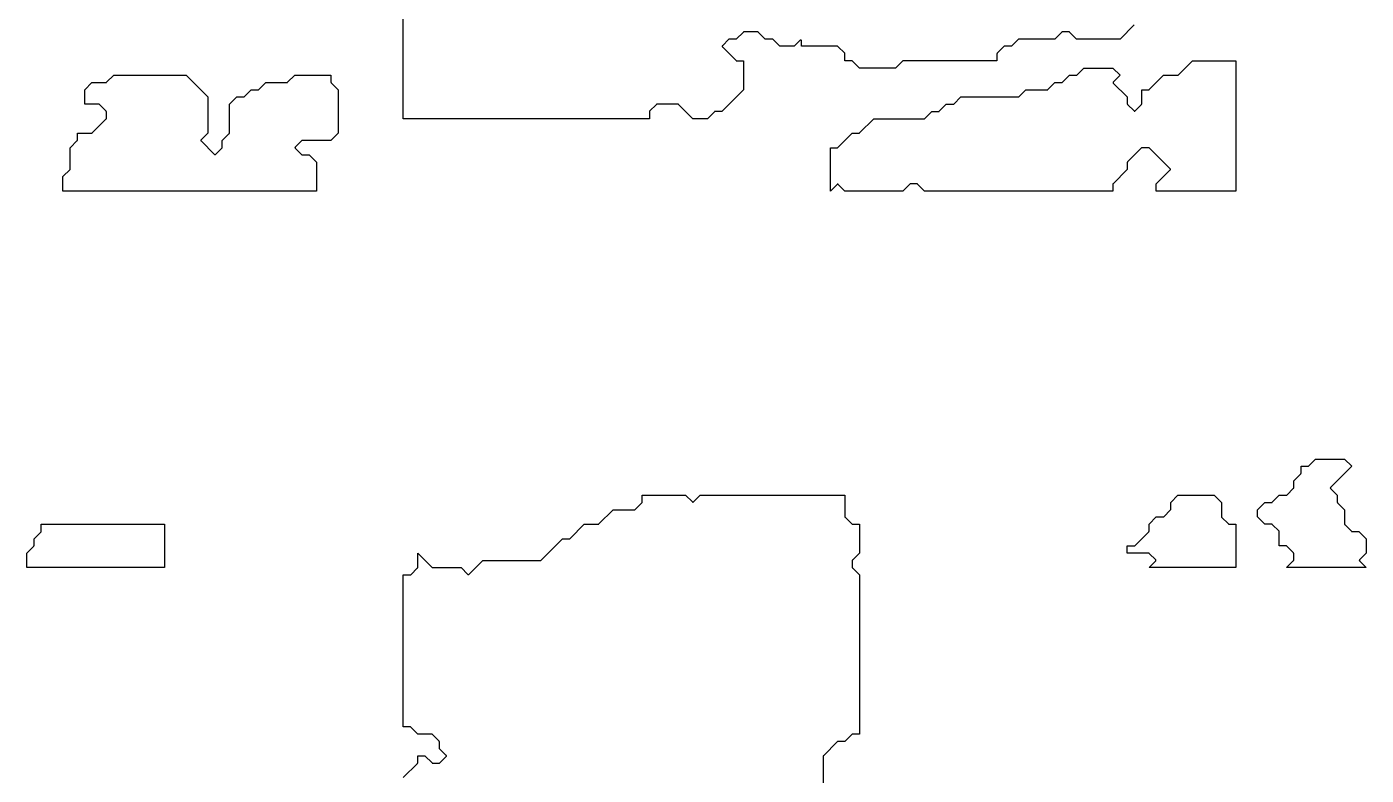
# Model space of a CAD drawing. Header units: metres. Extents: x 0 to 799, y 1 to 1100.
# Drawn here: x 0 to 185, y 176.3 to 279.7 of the extents above; entities that cross this region are included whole.
import ezdxf

# ---------------------------------------------------------------- set-up
doc = ezdxf.new("R2010")
doc.units = ezdxf.units.M
doc.layers.add('forest', color=7, linetype='Continuous')

msp = doc.modelspace()

# ---------------------------------------------------------------- linework, layer by layer
at = {"layer": 'forest', "color": 190}
for points in [[(152.97, 279.97), (151, 278), (151, 278), (151, 278), (145, 278), (145, 278), (145, 278), (144.03, 278.97), (144.02, 278.98), (144.01, 278.98), (144.01, 278.99), (144, 278.99), (143.99, 279), (143.98, 279), (143.97, 279), (143.96, 279), (143.04, 279), (143.03, 279), (143.02, 279), (143.01, 279), (143, 278.99), (142.99, 278.99), (142.99, 278.98), (142.98, 278.98), (142.97, 278.97), (142, 278), (142, 278), (142, 278), (137.04, 278), (137.03, 278), (137.02, 278), (137.01, 278), (137, 277.99), (136.99, 277.99), (136.99, 277.98), (136.98, 277.98), (136.97, 277.97), (136, 277), (136, 277), (136, 277), (135.04, 277), (135.03, 277), (135.02, 277), (135.01, 277), (135, 276.99), (134.99, 276.99), (134.99, 276.98), (134.98, 276.98), (134.97, 276.97), (134.03, 276.03), (134.02, 276.02), (134.02, 276.01), (134.01, 276.01), (134.01, 276), (134, 275.99), (134, 275.98), (134, 275.97), (134, 275.96), (134, 275), (134, 275), (134, 275), (121.04, 275), (121.03, 275), (121.02, 275), (121.01, 275), (121, 274.99), (120.99, 274.99), (120.99, 274.98), (120.98, 274.98), (120.97, 274.97), (120, 274), (120, 274), (120, 274), (115, 274), (115, 274), (115, 274), (114.03, 274.97), (114.02, 274.98), (114.01, 274.98), (114.01, 274.99), (114, 274.99), (113.99, 275), (113.98, 275), (113.97, 275), (113.96, 275), (113, 275), (113, 275), (113, 275), (113, 275.96), (113, 275.97), (113, 275.98), (113, 275.99), (112.99, 276), (112.99, 276.01), (112.98, 276.01), (112.98, 276.02), (112.97, 276.03), (112.03, 276.97), (112.02, 276.98), (112.01, 276.98), (112.01, 276.99), (112, 276.99), (111.99, 277), (111.98, 277), (111.97, 277), (111.96, 277), (107, 277), (107, 277), (107, 277), (107, 277.76), (107, 277.77), (107, 277.78), (107, 277.79), (106.99, 277.8), (106.99, 277.81), (106.98, 277.81), (106.98, 277.82), (106.97, 277.83), (106.96, 277.84), (106.96, 277.84), (106.95, 277.85), (106.94, 277.85), (106.93, 277.85), (106.92, 277.86), (106.91, 277.86), (106.9, 277.86), (106.89, 277.86), (106.88, 277.86), (106.87, 277.85), (106.86, 277.85), (106.85, 277.85), (106.84, 277.84), (106.84, 277.84), (106.83, 277.83), (106, 277), (106, 277), (106, 277), (104, 277), (104, 277), (104, 277), (103.03, 277.97), (103.02, 277.98), (103.01, 277.98), (103.01, 277.99), (103, 277.99), (102.99, 278), (102.98, 278), (102.97, 278), (102.96, 278), (102, 278), (102, 278), (102, 278), (101.03, 278.97), (101.02, 278.98), (101.01, 278.98), (101.01, 278.99), (101, 278.99), (100.99, 279), (100.98, 279), (100.97, 279), (100.96, 279), (99.04, 279), (99.03, 279), (99.02, 279), (99.01, 279), (99, 278.99), (98.99, 278.99), (98.99, 278.98), (98.98, 278.98), (98.97, 278.97), (98, 278), (98, 278), (98, 278), (97.04, 278), (97.03, 278), (97.02, 278), (97.01, 278), (97, 277.99), (96.99, 277.99), (96.99, 277.98), (96.98, 277.98), (96.97, 277.97), (96.07, 277.07), (96.06, 277.06), (96.06, 277.06), (96.05, 277.05), (96.05, 277.04), (96.05, 277.03), (96.04, 277.02), (96.04, 277.01), (96.04, 277), (96.04, 276.99), (96.04, 276.98), (96.05, 276.97), (96.05, 276.96), (96.05, 276.95), (96.06, 276.94), (96.06, 276.94), (96.07, 276.93), (97.97, 275.03), (97.98, 275.02), (97.99, 275.02), (97.99, 275.01), (98, 275.01), (98.01, 275), (98.02, 275), (98.03, 275), (98.04, 275), (99, 275), (99, 275), (99, 275), (99, 271), (99, 271), (99, 271), (96, 268), (96, 268), (96, 268), (95.04, 268), (95.03, 268), (95.02, 268), (95.01, 268), (95, 267.99), (94.99, 267.99), (94.99, 267.98), (94.98, 267.98), (94.97, 267.97), (94, 267), (94, 267), (94, 267), (92, 267), (92, 267), (92, 267), (90.03, 268.97), (90.02, 268.98), (90.01, 268.98), (90.01, 268.99), (90, 268.99), (89.99, 269), (89.98, 269), (89.97, 269), (89.96, 269), (87.04, 269), (87.03, 269), (87.02, 269), (87.01, 269), (87, 268.99), (86.99, 268.99), (86.99, 268.98), (86.98, 268.98), (86.97, 268.97), (86.03, 268.03), (86.02, 268.02), (86.02, 268.01), (86.01, 268.01), (86.01, 268), (86, 267.99), (86, 267.98), (86, 267.97), (86, 267.96), (86, 267), (86, 267), (86, 267), (52, 267), (52, 267), (52, 267), (52, 327)], [(111, 257), (111, 257), (111, 263), (111, 263), (111, 263), (111.96, 263), (111.97, 263), (111.98, 263), (111.99, 263), (112, 263.01), (112.01, 263.01), (112.01, 263.02), (112.02, 263.02), (112.03, 263.03), (114, 265), (114, 265), (114, 265), (114.96, 265), (114.97, 265), (114.98, 265), (114.99, 265), (115, 265.01), (115.01, 265.01), (115.01, 265.02), (115.02, 265.02), (115.03, 265.03), (117, 267), (117, 267), (117, 267), (123.96, 267), (123.97, 267), (123.98, 267), (123.99, 267), (124, 267.01), (124.01, 267.01), (124.01, 267.02), (124.02, 267.02), (124.03, 267.03), (125, 268), (125, 268), (125, 268), (125.96, 268), (125.97, 268), (125.98, 268), (125.99, 268), (126, 268.01), (126.01, 268.01), (126.01, 268.02), (126.02, 268.02), (126.03, 268.03), (127, 269), (127, 269), (127, 269), (127.96, 269), (127.97, 269), (127.98, 269), (127.99, 269), (128, 269.01), (128.01, 269.01), (128.01, 269.02), (128.02, 269.02), (128.03, 269.03), (129, 270), (129, 270), (129, 270), (136.96, 270), (136.97, 270), (136.98, 270), (136.99, 270), (137, 270.01), (137.01, 270.01), (137.01, 270.02), (137.02, 270.02), (137.03, 270.03), (138, 271), (138, 271), (138, 271), (140.96, 271), (140.97, 271), (140.98, 271), (140.99, 271), (141, 271.01), (141.01, 271.01), (141.01, 271.02), (141.02, 271.02), (141.03, 271.03), (142, 272), (142, 272), (142, 272), (142.96, 272), (142.97, 272), (142.98, 272), (142.99, 272), (143, 272.01), (143.01, 272.01), (143.01, 272.02), (143.02, 272.02), (143.03, 272.03), (144, 273), (144, 273), (144, 273), (144.96, 273), (144.97, 273), (144.98, 273), (144.99, 273), (145, 273.01), (145.01, 273.01), (145.01, 273.02), (145.02, 273.02), (145.03, 273.03), (146, 274), (146, 274), (146, 274), (150, 274), (150, 274), (150, 274), (151, 273), (151, 273), (151, 273), (150.07, 272.07), (150.06, 272.06), (150.06, 272.06), (150.05, 272.05), (150.05, 272.04), (150.05, 272.03), (150.04, 272.02), (150.04, 272.01), (150.04, 272), (150.04, 271.99), (150.04, 271.98), (150.05, 271.97), (150.05, 271.96), (150.05, 271.95), (150.06, 271.94), (150.06, 271.94), (150.07, 271.93), (152, 270), (152, 270), (152, 270), (152, 269.04), (152, 269.03), (152, 269.02), (152, 269.01), (152.01, 269), (152.01, 268.99), (152.02, 268.99), (152.02, 268.98), (152.03, 268.97), (152.93, 268.07), (152.94, 268.06), (152.94, 268.06), (152.95, 268.05), (152.96, 268.05), (152.97, 268.05), (152.98, 268.04), (152.99, 268.04), (153, 268.04), (153.01, 268.04), (153.02, 268.04), (153.03, 268.05), (153.04, 268.05), (153.05, 268.05), (153.06, 268.06), (153.06, 268.06), (153.07, 268.07), (153.97, 268.97), (153.98, 268.98), (153.98, 268.99), (153.99, 268.99), (153.99, 269), (154, 269.01), (154, 269.02), (154, 269.03), (154, 269.04), (154, 271), (154, 271), (154, 271), (154.96, 271), (154.97, 271), (154.98, 271), (154.99, 271), (155, 271.01), (155.01, 271.01), (155.01, 271.02), (155.02, 271.02), (155.03, 271.03), (157, 273), (157, 273), (157, 273), (158.96, 273), (158.97, 273), (158.98, 273), (158.99, 273), (159, 273.01), (159.01, 273.01), (159.01, 273.02), (159.02, 273.02), (159.03, 273.03), (161, 275), (161, 275), (161, 275), (167, 275), (167, 275), (167, 275), (167, 257), (167, 257), (167, 257), (156, 257), (156, 257), (156, 257), (156, 258), (156, 258), (156, 258), (157.93, 259.93), (157.94, 259.94), (157.94, 259.94), (157.95, 259.95), (157.95, 259.96), (157.95, 259.97), (157.96, 259.98), (157.96, 259.99), (157.96, 260), (157.96, 260.01), (157.96, 260.02), (157.95, 260.03), (157.95, 260.04), (157.95, 260.05), (157.94, 260.06), (157.94, 260.06), (157.93, 260.07), (155.03, 262.97), (155.02, 262.98), (155.01, 262.98), (155.01, 262.99), (155, 262.99), (154.99, 263), (154.98, 263), (154.97, 263), (154.96, 263), (154.04, 263), (154.03, 263), (154.02, 263), (154.01, 263), (154, 262.99), (153.99, 262.99), (153.99, 262.98), (153.98, 262.98), (153.97, 262.97), (152.03, 261.03), (152.02, 261.02), (152.02, 261.01), (152.01, 261.01), (152.01, 261), (152, 260.99), (152, 260.98), (152, 260.97), (152, 260.96), (152, 260), (152, 260), (152, 260), (150.03, 258.03), (150.02, 258.02), (150.02, 258.01), (150.01, 258.01), (150.01, 258), (150, 257.99), (150, 257.98), (150, 257.97), (150, 257.96), (150, 257), (150, 257), (150, 257), (124, 257), (124, 257), (124, 257), (123.03, 257.97), (123.02, 257.98), (123.01, 257.98), (123.01, 257.99), (123, 257.99), (122.99, 258), (122.98, 258), (122.97, 258), (122.96, 258), (122.04, 258), (122.03, 258), (122.02, 258), (122.01, 258), (122, 257.99), (121.99, 257.99), (121.99, 257.98), (121.98, 257.98), (121.97, 257.97), (121, 257), (121, 257), (121, 257), (113, 257), (113, 257), (113, 257), (112.07, 257.93), (112.06, 257.94), (112.06, 257.94), (112.05, 257.95), (112.04, 257.95), (112.03, 257.95), (112.02, 257.96), (112.01, 257.96), (112, 257.96), (111.99, 257.96), (111.98, 257.96), (111.97, 257.95), (111.96, 257.95), (111.95, 257.95), (111.94, 257.94), (111.94, 257.94), (111.93, 257.93), (111, 257), (111, 257)], [(5, 257), (5, 257), (5, 259), (5, 259), (5, 259), (5.97, 259.97), (5.98, 259.98), (5.98, 259.99), (5.99, 259.99), (5.99, 260), (6, 260.01), (6, 260.02), (6, 260.03), (6, 260.04), (6, 263), (6, 263), (6, 263), (6.97, 263.97), (6.98, 263.98), (6.98, 263.99), (6.99, 263.99), (6.99, 264), (7, 264.01), (7, 264.02), (7, 264.03), (7, 264.04), (7, 265), (7, 265), (7, 265), (8.96, 265), (8.97, 265), (8.98, 265), (8.99, 265), (9, 265.01), (9.01, 265.01), (9.01, 265.02), (9.02, 265.02), (9.03, 265.03), (10.97, 266.97), (10.98, 266.98), (10.98, 266.99), (10.99, 266.99), (10.99, 267), (11, 267.01), (11, 267.02), (11, 267.03), (11, 267.04), (11, 267.96), (11, 267.97), (11, 267.98), (11, 267.99), (10.99, 268), (10.99, 268.01), (10.98, 268.01), (10.98, 268.02), (10.97, 268.03), (10.03, 268.97), (10.02, 268.98), (10.01, 268.98), (10.01, 268.99), (10, 268.99), (9.99, 269), (9.98, 269), (9.97, 269), (9.96, 269), (8, 269), (8, 269), (8, 269), (8, 271), (8, 271), (8, 271), (9, 272), (9, 272), (9, 272), (10.96, 272), (10.97, 272), (10.98, 272), (10.99, 272), (11, 272.01), (11.01, 272.01), (11.01, 272.02), (11.02, 272.02), (11.03, 272.03), (12, 273), (12, 273), (12, 273), (22, 273), (22, 273), (22, 273), (25, 270), (25, 270), (25, 270), (25, 265), (25, 265), (25, 265), (24.07, 264.07), (24.06, 264.06), (24.06, 264.06), (24.05, 264.05), (24.05, 264.04), (24.05, 264.03), (24.04, 264.02), (24.04, 264.01), (24.04, 264), (24.04, 263.99), (24.04, 263.98), (24.05, 263.97), (24.05, 263.96), (24.05, 263.95), (24.06, 263.94), (24.06, 263.94), (24.07, 263.93), (25.93, 262.07), (25.94, 262.06), (25.94, 262.06), (25.95, 262.05), (25.96, 262.05), (25.97, 262.05), (25.98, 262.04), (25.99, 262.04), (26, 262.04), (26.01, 262.04), (26.02, 262.04), (26.03, 262.05), (26.04, 262.05), (26.05, 262.05), (26.06, 262.06), (26.06, 262.06), (26.07, 262.07), (26.97, 262.97), (26.98, 262.98), (26.98, 262.99), (26.99, 262.99), (26.99, 263), (27, 263.01), (27, 263.02), (27, 263.03), (27, 263.04), (27, 264), (27, 264), (27, 264), (27.97, 264.97), (27.98, 264.98), (27.98, 264.99), (27.99, 264.99), (27.99, 265), (28, 265.01), (28, 265.02), (28, 265.03), (28, 265.04), (28, 269), (28, 269), (28, 269), (29, 270), (29, 270), (29, 270), (29.96, 270), (29.97, 270), (29.98, 270), (29.99, 270), (30, 270.01), (30.01, 270.01), (30.01, 270.02), (30.02, 270.02), (30.03, 270.03), (31, 271), (31, 271), (31, 271), (31.96, 271), (31.97, 271), (31.98, 271), (31.99, 271), (32, 271.01), (32.01, 271.01), (32.01, 271.02), (32.02, 271.02), (32.03, 271.03), (33, 272), (33, 272), (33, 272), (35.96, 272), (35.97, 272), (35.98, 272), (35.99, 272), (36, 272.01), (36.01, 272.01), (36.01, 272.02), (36.02, 272.02), (36.03, 272.03), (37, 273), (37, 273), (37, 273), (42, 273), (42, 273), (42, 273), (42, 272.04), (42, 272.03), (42, 272.02), (42, 272.01), (42.01, 272), (42.01, 271.99), (42.02, 271.99), (42.02, 271.98), (42.03, 271.97), (43, 271), (43, 271), (43, 271), (43, 265), (43, 265), (43, 265), (42, 264), (42, 264), (42, 264), (38.04, 264), (38.03, 264), (38.02, 264), (38.01, 264), (38, 263.99), (37.99, 263.99), (37.99, 263.98), (37.98, 263.98), (37.97, 263.97), (37.07, 263.07), (37.06, 263.06), (37.06, 263.06), (37.05, 263.05), (37.05, 263.04), (37.05, 263.03), (37.04, 263.02), (37.04, 263.01), (37.04, 263), (37.04, 262.99), (37.04, 262.98), (37.05, 262.97), (37.05, 262.96), (37.05, 262.95), (37.06, 262.94), (37.06, 262.94), (37.07, 262.93), (37.97, 262.03), (37.98, 262.02), (37.99, 262.02), (37.99, 262.01), (38, 262.01), (38.01, 262), (38.02, 262), (38.03, 262), (38.04, 262), (39, 262), (39, 262), (39, 262), (40, 261), (40, 261), (40, 261), (40, 257), (40, 257), (40, 257), (5, 257), (5, 257)], [(170, 212), (170, 212), (170, 213), (170, 213), (170, 213), (171, 214), (171, 214), (171, 214), (171.96, 214), (171.97, 214), (171.98, 214), (171.99, 214), (172, 214.01), (172.01, 214.01), (172.01, 214.02), (172.02, 214.02), (172.03, 214.03), (173, 215), (173, 215), (173, 215), (173.96, 215), (173.97, 215), (173.98, 215), (173.99, 215), (174, 215.01), (174.01, 215.01), (174.01, 215.02), (174.02, 215.02), (174.03, 215.03), (174.97, 215.97), (174.98, 215.98), (174.98, 215.99), (174.99, 215.99), (174.99, 216), (175, 216.01), (175, 216.02), (175, 216.03), (175, 216.04), (175, 217), (175, 217), (175, 217), (175.97, 217.97), (175.98, 217.98), (175.98, 217.99), (175.99, 217.99), (175.99, 218), (176, 218.01), (176, 218.02), (176, 218.03), (176, 218.04), (176, 219), (176, 219), (176, 219), (176.96, 219), (176.97, 219), (176.98, 219), (176.99, 219), (177, 219.01), (177.01, 219.01), (177.01, 219.02), (177.02, 219.02), (177.03, 219.03), (178, 220), (178, 220), (178, 220), (182, 220), (182, 220), (182, 220), (183, 219), (183, 219), (183, 219), (180.07, 216.07), (180.06, 216.06), (180.06, 216.06), (180.05, 216.05), (180.05, 216.04), (180.05, 216.03), (180.04, 216.02), (180.04, 216.01), (180.04, 216), (180.04, 215.99), (180.04, 215.98), (180.05, 215.97), (180.05, 215.96), (180.05, 215.95), (180.06, 215.94), (180.06, 215.94), (180.07, 215.93), (181, 215), (181, 215), (181, 215), (181, 214.04), (181, 214.03), (181, 214.02), (181, 214.01), (181.01, 214), (181.01, 213.99), (181.02, 213.99), (181.02, 213.98), (181.03, 213.97), (182, 213), (182, 213), (182, 213), (182, 211.04), (182, 211.03), (182, 211.02), (182, 211.01), (182.01, 211), (182.01, 210.99), (182.02, 210.99), (182.02, 210.98), (182.03, 210.97), (182.97, 210.03), (182.98, 210.02), (182.99, 210.02), (182.99, 210.01), (183, 210.01), (183.01, 210), (183.02, 210), (183.03, 210), (183.04, 210), (184, 210), (184, 210), (184, 210), (185, 209), (185, 209), (185, 209), (185, 207), (185, 207), (185, 207), (184.07, 206.07), (184.06, 206.06), (184.06, 206.06), (184.05, 206.05), (184.05, 206.04), (184.05, 206.03), (184.04, 206.02), (184.04, 206.01), (184.04, 206), (184.04, 205.99), (184.04, 205.98), (184.05, 205.97), (184.05, 205.96), (184.05, 205.95), (184.06, 205.94), (184.06, 205.94), (184.07, 205.93), (185, 205), (185, 205), (185, 205), (174, 205), (174, 205), (174, 205), (174.97, 205.97), (174.98, 205.98), (174.98, 205.99), (174.99, 205.99), (174.99, 206), (175, 206.01), (175, 206.02), (175, 206.03), (175, 206.04), (175, 206.96), (175, 206.97), (175, 206.98), (175, 206.99), (174.99, 207), (174.99, 207.01), (174.98, 207.01), (174.98, 207.02), (174.97, 207.03), (174.03, 207.97), (174.02, 207.98), (174.01, 207.98), (174.01, 207.99), (174, 207.99), (173.99, 208), (173.98, 208), (173.97, 208), (173.96, 208), (173, 208), (173, 208), (173, 208), (173, 209.96), (173, 209.97), (173, 209.98), (173, 209.99), (172.99, 210), (172.99, 210.01), (172.98, 210.01), (172.98, 210.02), (172.97, 210.03), (172.03, 210.97), (172.02, 210.98), (172.01, 210.98), (172.01, 210.99), (172, 210.99), (171.99, 211), (171.98, 211), (171.97, 211), (171.96, 211), (171, 211), (171, 211), (171, 211), (170, 212), (170, 212)], [(52, 176), (53.97, 177.97), (53.98, 177.98), (53.98, 177.99), (53.99, 177.99), (53.99, 178), (54, 178.01), (54, 178.02), (54, 178.03), (54, 178.04), (54, 179), (54, 179), (54, 179), (55, 179), (55, 179), (55, 179), (55.97, 178.03), (55.98, 178.02), (55.99, 178.02), (55.99, 178.01), (56, 178.01), (56.01, 178), (56.02, 178), (56.03, 178), (56.04, 178), (56.96, 178), (56.97, 178), (56.98, 178), (56.99, 178), (57, 178.01), (57.01, 178.01), (57.01, 178.02), (57.02, 178.02), (57.03, 178.03), (57.93, 178.93), (57.94, 178.94), (57.94, 178.94), (57.95, 178.95), (57.95, 178.96), (57.95, 178.97), (57.96, 178.98), (57.96, 178.99), (57.96, 179), (57.96, 179.01), (57.96, 179.02), (57.95, 179.03), (57.95, 179.04), (57.95, 179.05), (57.94, 179.06), (57.94, 179.06), (57.93, 179.07), (57, 180), (57, 180), (57, 180), (57, 180.96), (57, 180.97), (57, 180.98), (57, 180.99), (56.99, 181), (56.99, 181.01), (56.98, 181.01), (56.98, 181.02), (56.97, 181.03), (56.03, 181.97), (56.02, 181.98), (56.01, 181.98), (56.01, 181.99), (56, 181.99), (55.99, 182), (55.98, 182), (55.97, 182), (55.96, 182), (54, 182), (54, 182), (54, 182), (53.03, 182.97), (53.02, 182.98), (53.01, 182.98), (53.01, 182.99), (53, 182.99), (52.99, 183), (52.98, 183), (52.97, 183), (52.96, 183), (52, 183), (52, 183), (52, 183), (52, 204), (52, 204), (52, 204), (52.96, 204), (52.97, 204), (52.98, 204), (52.99, 204), (53, 204.01), (53.01, 204.01), (53.01, 204.02), (53.02, 204.02), (53.03, 204.03), (53.97, 204.97), (53.98, 204.98), (53.98, 204.99), (53.99, 204.99), (53.99, 205), (54, 205.01), (54, 205.02), (54, 205.03), (54, 205.04), (54, 207), (54, 207), (54, 207), (55.97, 205.03), (55.98, 205.02), (55.99, 205.02), (55.99, 205.01), (56, 205.01), (56.01, 205), (56.02, 205), (56.03, 205), (56.04, 205), (60, 205), (60, 205), (60, 205), (60.93, 204.07), (60.94, 204.06), (60.94, 204.06), (60.95, 204.05), (60.96, 204.05), (60.97, 204.05), (60.98, 204.04), (60.99, 204.04), (61, 204.04), (61.01, 204.04), (61.02, 204.04), (61.03, 204.05), (61.04, 204.05), (61.05, 204.05), (61.06, 204.06), (61.06, 204.06), (61.07, 204.07), (63, 206), (63, 206), (63, 206), (70.96, 206), (70.97, 206), (70.98, 206), (70.99, 206), (71, 206.01), (71.01, 206.01), (71.01, 206.02), (71.02, 206.02), (71.03, 206.03), (74, 209), (74, 209), (74, 209), (74.96, 209), (74.97, 209), (74.98, 209), (74.99, 209), (75, 209.01), (75.01, 209.01), (75.01, 209.02), (75.02, 209.02), (75.03, 209.03), (77, 211), (77, 211), (77, 211), (78.96, 211), (78.97, 211), (78.98, 211), (78.99, 211), (79, 211.01), (79.01, 211.01), (79.01, 211.02), (79.02, 211.02), (79.03, 211.03), (81, 213), (81, 213), (81, 213), (83.96, 213), (83.97, 213), (83.98, 213), (83.99, 213), (84, 213.01), (84.01, 213.01), (84.01, 213.02), (84.02, 213.02), (84.03, 213.03), (84.97, 213.97), (84.98, 213.98), (84.98, 213.99), (84.99, 213.99), (84.99, 214), (85, 214.01), (85, 214.02), (85, 214.03), (85, 214.04), (85, 215), (85, 215), (85, 215), (91, 215), (91, 215), (91, 215), (91.93, 214.07), (91.94, 214.06), (91.94, 214.06), (91.95, 214.05), (91.96, 214.05), (91.97, 214.05), (91.98, 214.04), (91.99, 214.04), (92, 214.04), (92.01, 214.04), (92.02, 214.04), (92.03, 214.05), (92.04, 214.05), (92.05, 214.05), (92.06, 214.06), (92.06, 214.06), (92.07, 214.07), (93, 215), (93, 215), (93, 215), (113, 215), (113, 215), (113, 215), (113, 212.04), (113, 212.03), (113, 212.02), (113, 212.01), (113.01, 212), (113.01, 211.99), (113.02, 211.99), (113.02, 211.98), (113.03, 211.97), (113.97, 211.03), (113.98, 211.02), (113.99, 211.02), (113.99, 211.01), (114, 211.01), (114.01, 211), (114.02, 211), (114.03, 211), (114.04, 211), (115, 211), (115, 211), (115, 211), (115, 207), (115, 207), (115, 207), (114.03, 206.03), (114.02, 206.02), (114.02, 206.01), (114.01, 206.01), (114.01, 206), (114, 205.99), (114, 205.98), (114, 205.97), (114, 205.96), (114, 205.04), (114, 205.03), (114, 205.02), (114, 205.01), (114.01, 205), (114.01, 204.99), (114.02, 204.99), (114.02, 204.98), (114.03, 204.97), (115, 204), (115, 204), (115, 204), (115, 182), (115, 182), (115, 182), (114.04, 182), (114.03, 182), (114.02, 182), (114.01, 182), (114, 181.99), (113.99, 181.99), (113.99, 181.98), (113.98, 181.98), (113.97, 181.97), (113, 181), (113, 181), (113, 181), (112.04, 181), (112.03, 181), (112.02, 181), (112.01, 181), (112, 180.99), (111.99, 180.99), (111.99, 180.98), (111.98, 180.98), (111.97, 180.97), (110.03, 179.03), (110.02, 179.02), (110.02, 179.01), (110.01, 179.01), (110.01, 179), (110, 178.99), (110, 178.98), (110, 178.97), (110, 178.96), (110, 175.04)], [(152, 207), (152, 207), (152, 208), (152, 208), (152, 208), (152.96, 208), (152.97, 208), (152.98, 208), (152.99, 208), (153, 208.01), (153.01, 208.01), (153.01, 208.02), (153.02, 208.02), (153.03, 208.03), (154.97, 209.97), (154.98, 209.98), (154.98, 209.99), (154.99, 209.99), (154.99, 210), (155, 210.01), (155, 210.02), (155, 210.03), (155, 210.04), (155, 211), (155, 211), (155, 211), (156, 212), (156, 212), (156, 212), (156.96, 212), (156.97, 212), (156.98, 212), (156.99, 212), (157, 212.01), (157.01, 212.01), (157.01, 212.02), (157.02, 212.02), (157.03, 212.03), (157.97, 212.97), (157.98, 212.98), (157.98, 212.99), (157.99, 212.99), (157.99, 213), (158, 213.01), (158, 213.02), (158, 213.03), (158, 213.04), (158, 214), (158, 214), (158, 214), (159, 215), (159, 215), (159, 215), (164, 215), (164, 215), (164, 215), (165, 214), (165, 214), (165, 214), (165, 212.04), (165, 212.03), (165, 212.02), (165, 212.01), (165.01, 212), (165.01, 211.99), (165.02, 211.99), (165.02, 211.98), (165.03, 211.97), (165.97, 211.03), (165.98, 211.02), (165.99, 211.02), (165.99, 211.01), (166, 211.01), (166.01, 211), (166.02, 211), (166.03, 211), (166.04, 211), (167, 211), (167, 211), (167, 211), (167, 205), (167, 205), (167, 205), (155, 205), (155, 205), (155, 205), (155.93, 205.93), (155.94, 205.94), (155.94, 205.94), (155.95, 205.95), (155.95, 205.96), (155.95, 205.97), (155.96, 205.98), (155.96, 205.99), (155.96, 206), (155.96, 206.01), (155.96, 206.02), (155.95, 206.03), (155.95, 206.04), (155.95, 206.05), (155.94, 206.06), (155.94, 206.06), (155.93, 206.07), (155.03, 206.97), (155.02, 206.98), (155.01, 206.98), (155.01, 206.99), (155, 206.99), (154.99, 207), (154.98, 207), (154.97, 207), (154.96, 207), (152, 207), (152, 207)], [(0, 205), (0, 205), (0, 207), (0, 207), (0, 207), (0.97, 207.97), (0.98, 207.98), (0.98, 207.99), (0.99, 207.99), (0.99, 208), (1, 208.01), (1, 208.02), (1, 208.03), (1, 208.04), (1, 209), (1, 209), (1, 209), (1.97, 209.97), (1.98, 209.98), (1.98, 209.99), (1.99, 209.99), (1.99, 210), (2, 210.01), (2, 210.02), (2, 210.03), (2, 210.04), (2, 211), (2, 211), (2, 211), (19, 211), (19, 211), (19, 211), (19, 205), (19, 205), (19, 205), (0, 205), (0, 205)]]:
    msp.add_lwpolyline(points, dxfattribs=at)

doc.saveas('drawing.dxf')
